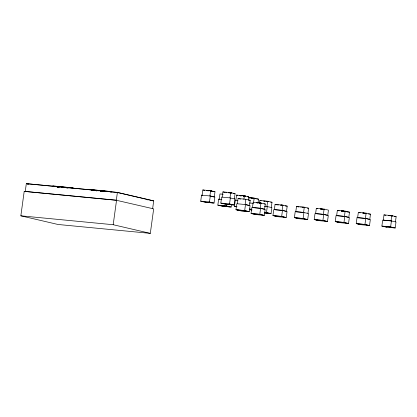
<?xml version="1.0" encoding="UTF-8"?>
<svg xmlns="http://www.w3.org/2000/svg" width="417" height="417" viewBox="0 0 417 417"><rect width="100%" height="100%" fill="white"/><g stroke="black" fill="none" stroke-linecap="round" stroke-linejoin="round"><path stroke-width="0.63" d="M150.313 233.364L57.973 224.471L20.85 215.824L24.207 191.335L116.546 200.233L113.189 224.721L150.313 233.364L153.67 208.875L116.322 200.264L25.244 191.492M25.26 191.377L26.323 183.636L117.396 192.409L153.701 200.864L152.643 208.604M27.319 184.105L27.36 183.788L117.172 192.445L152.664 200.707M52.74 186.519L53.22 186.524L52.735 186.336M57.311 187.014L58.187 186.983L56.863 186.733M57.337 187.051L58.041 187.03M58.041 186.8L59.219 187.009M61.523 187.144L62.295 187.348M63.916 187.431L62.811 187.311L64.348 187.457M66.558 187.666L65.896 187.603L66.303 187.718M67.377 187.858L66.856 187.681L68.44 187.848M67.288 187.858L68.174 187.853L66.84 187.786M91.672 190.512L91.73 190.089L92.277 190.251M91.782 190.35L92.079 190.308M92.042 190.512L92.1 190.089L93.382 190.397M92.293 190.334L92.871 190.168L91.464 190.147M93.856 190.366L94.419 190.314M96.118 190.767L96.614 190.819M96.218 190.913L96.572 190.553L96.056 190.611M98.584 190.824L96.739 190.538L97.964 190.762M102.076 191.184L102.514 191.168M101.738 191.189L102.243 191.069L100.294 190.892M116.338 200.15L117.396 192.409M200.728 201.166L201.552 195.156L210.283 195.995L214.849 197.059L214.025 203.069L205.3 202.229L200.728 201.166L209.459 202.005L214.025 203.069M202.13 195.224L202.85 189.964L210.627 190.715L214.995 191.731L214.275 196.991L209.907 195.974L210.627 190.715M207.65 190.772L206.634 190.454M207.113 190.663L209 190.705M208.25 190.772L208.854 190.725M208.865 190.668L207.385 190.678M209.12 190.798L209.542 190.731M209.459 202.005L210.283 195.995M211.153 191.148L211.565 191.08L210.642 191.028M231.461 204.648L231.133 207.051L222.402 206.212L217.836 205.148L218.659 199.138L221.828 199.456M219.233 199.206L219.952 193.947L223.194 194.259M234.109 205.008L225.378 204.168L220.812 203.105L221.635 197.095L230.361 197.934L229.538 203.944L234.109 205.008L234.933 198.998L229.991 197.913L230.71 192.654L222.928 191.903L222.209 197.163M226.53 192.472L226.791 192.498M231.133 207.051L226.561 205.988L226.812 204.184M228.985 192.79L228.25 192.591L229.517 192.758M228.396 192.732L230.643 192.847M231.138 193.066C232.691 193.102 228.891 192.477 230.46 192.852M234.354 198.93L235.073 193.67L230.71 192.654M236.747 206.816L234.463 206.285L235.287 200.275L237.805 200.53M235.86 200.342L236.58 195.083L244.362 195.834L248.725 196.85L248.323 199.769M235.954 209.73L236.778 203.72L245.504 204.565L250.075 205.628L249.251 211.638L240.52 210.793L235.954 209.73L244.68 210.569L249.251 211.638M237.351 203.793L238.071 198.534L245.853 199.284L250.216 200.301L249.496 205.555L245.133 204.538L245.853 199.284M239.874 195.516L239.582 195.703L240.75 195.646L240.067 195.776M240.281 195.797L241.234 195.782M240.427 195.828L239.598 195.599L240.734 195.75M240.739 195.813L242.053 195.75M241.646 195.818L241.917 195.714M243.669 196.016L245.269 196.162L243.591 196.089M243.882 199.342L244.362 195.834M245.045 196.23L244.69 195.98M244.68 210.569L245.504 204.565M249.277 197.882L250.257 197.872M251.253 198.096L251.133 198.106M251.315 198.268L251.19 198.018L251.904 198.32M251.159 198.231L253.583 198.273M252.056 198.044L253.578 198.341M252.968 198.127L253.552 198.211M251.055 213.478L251.878 207.468L260.609 208.307L265.176 209.37L264.352 215.38L255.626 214.541L251.055 213.478L259.786 214.317L264.352 215.38M253.473 198.289L253.844 198.32M253.604 202.209L254.167 198.117L248.329 197.554M254.87 198.846L254.943 198.32L254.558 198.283L255.141 198.466L254.896 198.659M254.943 198.32L255.48 198.737L254.704 198.591M256.877 202.87L257.894 202.865M257.195 202.923L257.716 202.865M258.05 202.641L258.53 199.133L254.167 198.117M259.197 203.105L261.11 203.287M259.468 203.428L259.864 200.509L267.646 201.255L272.009 202.271L271.29 207.53M260.651 203.314L260.969 203.272L259.827 203.053L261.558 203.277M259.181 203.209L259.989 203.178L259.02 202.959L260.88 203.287M260.104 203.235L261.334 203.293M260.823 203.303L260.119 203.131M260.234 208.286L260.953 203.027L253.176 202.276L252.457 207.536L260.234 208.286L264.597 209.303L265.321 204.043L260.953 203.027M259.786 214.317L260.609 208.307M263.487 201.046L264.628 201.229M267.646 201.255L266.927 206.514L271.868 207.598L271.045 213.608L264.811 213.009M271.045 213.608L266.473 212.545L267.297 206.535L264.331 206.264M266.703 201.255L268.402 201.63L266.692 201.359M272.937 215.584L273.761 209.574L282.486 210.413L287.058 211.482L286.234 217.486L277.508 216.647L272.937 215.584L281.663 216.423L286.234 217.486M275.058 204.387L274.339 209.642L282.116 210.392L286.479 211.409L287.204 206.149L282.835 205.133L275.058 204.387L277.55 204.966M278.514 204.95L278.879 204.987M280.876 205.091L281.548 205.289M281.152 205.357L280.985 205.081L282.544 205.383L281.256 205.195M281.621 205.143L282.742 205.404M281.746 205.263L280.86 205.195M283.007 205.3L282.481 205.227L282.856 205.367M282.116 210.392L282.835 205.133M281.663 216.423L282.486 210.413M307.689 219.556L298.958 218.716L294.392 217.653L295.215 211.643L303.941 212.482L303.117 218.492L307.689 219.556L308.512 213.546L303.571 212.462L295.789 211.711L296.508 206.451L304.29 207.202L308.653 208.219L307.934 213.478M303.941 207.489L302.997 207.202L304.645 207.484L304.066 207.301M303.362 207.239L302.982 207.306M303.571 212.462L304.29 207.202M314.194 219.561L315.017 213.551L323.743 214.39L328.315 215.453L327.491 221.463L318.76 220.624L314.194 219.561L322.92 220.4L327.491 221.463M316.315 208.359L315.591 213.619L323.373 214.369L327.736 215.386L328.455 210.126L324.092 209.11L316.315 208.359L317.561 208.651M321.674 209.172L320.517 208.886L321.408 209.12M320.986 209.068L321.976 209.053M321.418 209.079L321.835 209.016M322.44 209.178L322.904 209.115M323.373 214.369L324.092 209.11M324.092 209.381L324.447 209.522L323.66 209.298M322.92 220.4L323.743 214.39M335.237 221.589L336.06 215.579L344.786 216.418L349.357 217.481L348.534 223.491L339.808 222.652L335.237 221.589L343.968 222.428L348.534 223.491M337.358 210.387L336.639 215.646L344.416 216.397L348.779 217.413L349.503 212.154L345.135 211.138L337.358 210.387L339.229 210.825M341.367 210.96L343.035 211.216L341.711 210.96L342.086 211.101M342.117 211.054L341.351 211.065M343.41 211.138L342.56 211.044L343.712 211.153M344.416 216.397L345.135 211.138M345.38 211.502C343.952 211.237 347.606 211.914 345.286 211.346M343.968 222.428L344.786 216.418M345.813 211.591L345.396 211.398M356.217 223.606L357.041 217.601L365.772 218.44L370.338 219.504L369.514 225.514L360.788 224.674L356.217 223.606L364.948 224.45L369.514 225.514M363.014 213.103L363.567 213.17L362.967 212.993M364.354 213.316L364.693 213.269L363.04 213.077M364.781 213.134L365.641 213.337M365.396 218.419L366.121 213.16L358.339 212.409L357.619 217.669L365.396 218.419L369.764 219.436L370.484 214.176L366.121 213.16M364.948 224.45L365.772 218.44M395.18 227.984L386.455 227.145L381.883 226.082L382.707 220.072L391.438 220.911L390.614 226.921L395.18 227.984L396.004 221.974L391.063 220.89L383.286 220.14L384.005 214.885L391.787 215.631L396.15 216.647L395.431 221.907M388.738 215.61L390.995 215.787M389.509 215.704L388.879 215.714M390.124 215.599L389.853 215.704L390.244 215.74M391.146 215.834L391.704 215.813M391.063 220.89L391.787 215.631M53.84 186.581L53.355 186.503L54.007 186.607M268.418 201.52L267.563 201.494M53.355 186.503L53.882 186.488L52.85 186.316M53.34 186.607L53.694 186.602M53.235 186.42L52.756 186.409L53.313 186.55M54.361 186.576L54.773 186.602M391.151 215.777L390.765 215.688L391.354 215.714A4.999 0.308 7.8 0 1 391.709 215.751L391.839 215.787M363.499 213.066L363.202 213.066L363.978 213.296M53.579 186.607L52.839 186.42M364.322 213.212L363.056 212.967M363.488 213.176L363.207 213.17L363.864 213.301M260.667 203.204L260.839 203.199M343.29 211.111L342.998 211.101L343.483 211.216M63.509 187.442L62.884 187.436M255.512 198.528L253.489 198.179M207.911 190.6L209.011 190.762M229.517 192.805L229.918 192.847M231.154 192.962L231.55 193.003M212.399 191.481L214.995 191.731M233.129 193.483L235.073 193.67M243.971 196.021L243.606 195.985L244.565 196.162M247.432 196.725L248.725 196.85M252.858 198.273L252.045 198.148M256.585 198.945L258.53 199.133M264.342 201.072L265.546 201.192M270.711 202.146L272.009 202.271M248.271 200.113L250.216 200.301M259.395 203.147L260.375 203.215M345.829 211.482L346.193 211.518M392.241 215.954L392.772 216.006L392.225 216.058M264.024 203.918L265.321 204.043M285.254 205.967L287.204 206.149M307.355 208.093L308.653 208.219M346.908 211.904L349.503 212.154M368.539 213.989L370.484 214.176M394.206 216.459L396.15 216.647M249.455 202.975L253.447 203.376M54.351 186.159L58.776 186.587M60.043 186.707L71.427 187.801M96.572 190.553L96.072 190.506L97.177 190.767M91.448 190.251L92.824 190.345L92.308 190.225M104.208 191.512L105.501 191.638M220.812 203.105L229.538 203.944M234.463 206.285L236.955 206.524M217.836 205.148L226.561 205.988M249.877 209.105L251.748 209.287M249.35 209.11L251.832 209.35M249.376 209.626L251.858 209.866M249.46 209.688L251.951 209.928M151.121 200.613L153.701 200.864M264.602 212.368L266.473 212.545M264.691 212.43L269.684 213.426L264.717 212.946M294.392 217.653L303.117 218.492M381.883 226.082L390.614 226.921M20.85 215.824L113.189 224.721M344.187 211.174L344.635 211.216M343.431 211.205L342.727 211.21M242.188 195.74L242.6 195.782M245.06 196.126L244.675 196.084L244.993 196.198M251.117 198.211L251.388 198.237M61.513 187.249L62.086 187.311M101.43 191.205L100.226 191.028M52.719 186.441L53.105 186.488M301.392 207.046L300.688 207.04M55.649 186.581L54.304 186.488L54.914 186.613M56.853 186.837L57.921 187.014M100.257 191.043L101.117 191.116L100.236 190.923M250.049 197.872L249.694 197.83L249.981 197.872M100.617 191.2L100.242 191.153M57.004 186.717L58.761 187.03M56.993 186.821L58.265 187.019M391.553 215.797L391.156 215.73M303.107 207.468L302.445 207.369M302.565 207.166L303.696 207.4L302.461 207.265M302.706 207.275L303.586 207.463M147.701 199.899L148.056 199.946M302.523 207.181L303.274 207.452L302.507 207.285M100.278 191.002L101.195 191.153M207.259 190.626L207.65 190.689M249.872 197.877L249.288 197.778M63.759 187.442L63.374 187.369M259.827 203.053L260.125 203.1M256.893 202.766L257.206 202.818M66.856 187.681L67.304 187.749M208.401 190.757L206.608 190.491M343.342 211.221L342.983 211.21M207.458 190.574L207.124 190.553M302.815 207.296L303.289 207.348L302.862 207.239M58.604 186.852L59.787 187.066M321.809 209.115L321.001 208.964L321.679 209.105L321.429 208.974M243.987 195.917L245.269 196.162M302.997 207.202L304.431 207.473M92.345 190.116L94.122 190.402M345.271 211.45L346.178 211.622M282.074 205.404L281.173 205.227L281.501 205.326M323.649 209.402L324.077 209.485M240.098 195.568L240.453 195.636M55.117 186.607L55.44 186.618M102.243 191.069L102.53 191.127M254.735 198.383L255.141 198.466M254.719 198.487L255.126 198.57L254.86 198.502M96.259 190.6L96.556 190.663M96.134 190.663L96.431 190.725M61.335 187.181L61.825 187.28M61.325 187.285L61.81 187.389M240.771 195.604L239.613 195.495M100.622 191.095L101.055 191.2M384.005 214.885L385.876 215.318M358.964 212.555L360.21 212.847M320.517 208.886L321.643 209.146M357.041 217.601L358.182 217.867M393.825 227.802L390.072 226.926L383.244 226.269L386.997 227.14M296.508 206.451L299.005 207.035M230.028 192.701L230.476 192.805M243.684 195.912L244.617 196.126L243.695 196.073M229.121 192.612L230.637 192.915M251.779 198.075L251.748 198.283M228.824 192.753L228.594 192.586L228.969 192.732M252.441 198.341L251.404 198.132M282.001 205.18L282.481 205.227M368.159 225.326L364.406 224.45L357.577 223.793L361.331 224.669M222.928 191.903L225.425 192.487M236.58 195.083L237.831 195.375M259.864 200.509L261.115 200.796M210.627 190.861L211.565 191.08M210.616 190.965L211.549 191.184M347.179 223.303L343.426 222.433L336.592 221.771L340.345 222.647M202.85 189.964L204.721 190.402M260.359 203.324L259.009 203.063L259.598 203.147M238.071 198.534L240.567 199.112M326.136 221.276L322.383 220.405L315.549 219.743L319.302 220.619M306.328 219.368L302.575 218.498L295.747 217.836L299.5 218.711M201.552 195.156L202.693 195.422M218.659 199.138L219.801 199.404M228.996 203.949L232.749 204.82L225.92 204.163L222.167 203.287M284.879 217.304L281.126 216.428L274.292 215.771L278.045 216.642M208.917 202.01L212.67 202.881L205.842 202.224L202.089 201.348M262.997 215.193L259.244 214.322L252.41 213.66L256.163 214.536M111.448 191.987L108.446 191.288L89.473 189.459L91.276 189.881M111.099 192.034L108.107 191.34L91.031 189.693L92.23 189.97M92.068 190.277L91.714 190.194M75.967 188.734L71.76 187.754L52.787 185.925L53.991 186.206M72.026 187.942L73.22 188.223M65.896 187.603L66.793 187.812M65.803 187.655L66.699 187.864M61.721 187.29L62.409 187.452M27.36 183.788L28.627 184.085M26.323 183.636L28.2 184.069M24.207 191.335L25.427 191.622M251.519 198.122L251.894 198.263M102.092 191.08L102.634 191.231M322.211 209.157L321.773 209.037L322.049 209.136M93.872 190.261L94.325 190.423M304.446 207.343L305.015 207.546M245.076 196.021L245.639 196.225M207.239 190.678A9.768 0.594 7.8 0 1 207.885 190.778M207.249 190.574A9.768 0.594 7.8 0 1 207.901 190.673M226.019 205.993L219.191 205.336L222.944 206.207L229.772 206.863L226.019 205.993M244.138 210.575L237.309 209.918L241.062 210.793L247.891 211.45L244.138 210.575"/></g></svg>
